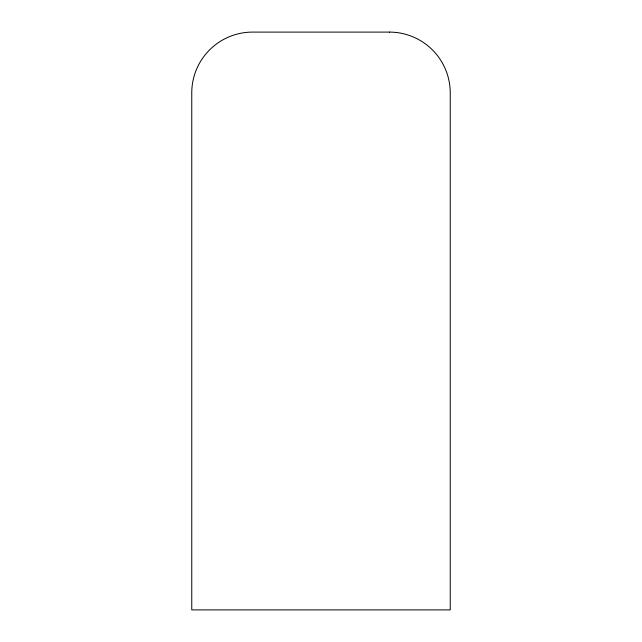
<?xml version="1.0" encoding="UTF-8"?>
<svg xmlns="http://www.w3.org/2000/svg" width="642" height="642" viewBox="0 0 642 642"><rect width="100%" height="100%" fill="white"/><g stroke="black" fill="none" stroke-linecap="round" stroke-linejoin="round"><path stroke-width="0.96" d="M389.421 32.1L252.579 32.1A60.821 60.821 0 0 0 191.757 92.921L191.757 609.9L450.243 609.9L450.243 92.921A60.821 60.821 0 0 0 389.421 32.1"/></g></svg>
